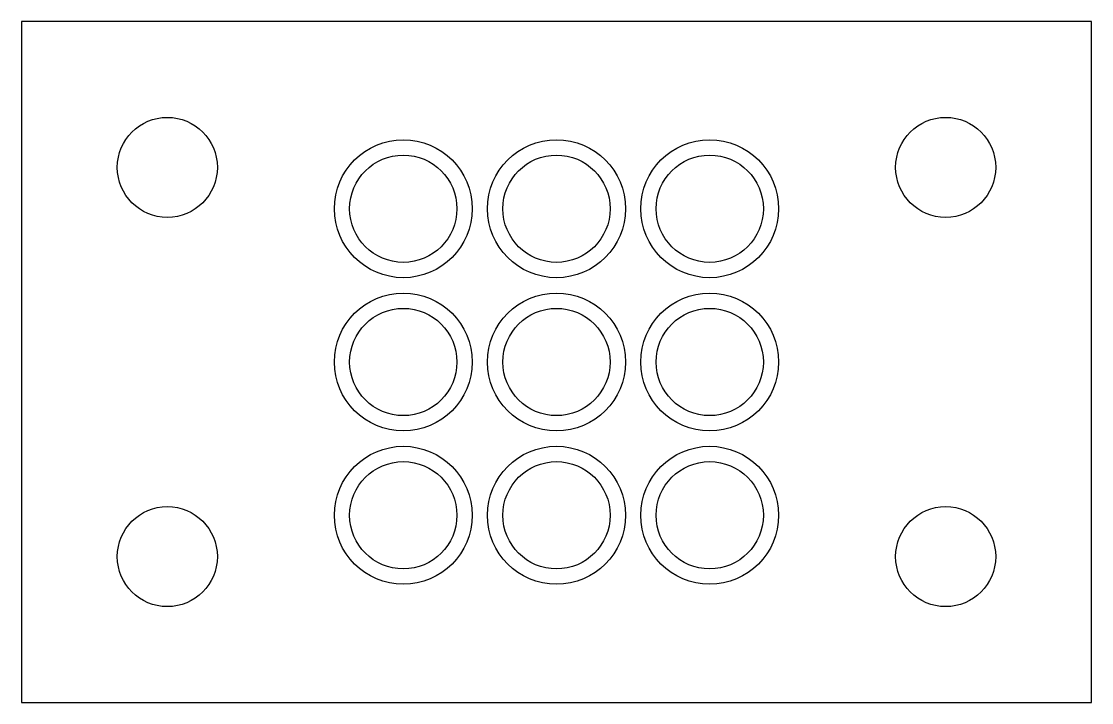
# Model space of a CAD drawing. Header units: millimetres. Extents: x 0 to 69.8, y 0 to 44.5.
import ezdxf

# ---------------------------------------------------------------- set-up
doc = ezdxf.new("R2010")
doc.units = ezdxf.units.MM

msp = doc.modelspace()

# ---------------------------------------------------------------- linework, layer by layer
at = {"color": 7, "linetype": 'Continuous', "lineweight": 25}
for p, q in [((69.85, 44.45), (0, 44.45)), ((0, 44.45), (0, 0)), ((69.85, 0), (69.85, 44.45)), ((0, 0), (69.85, 0))]:
    msp.add_line(p, q, dxfattribs=at)
for centre, radius in [((9.525, 34.925), 3.264), ((60.325, 34.925), 3.264), ((24.925, 32.225), 4.5), ((34.925, 32.225), 4.5), ((44.925, 32.225), 4.5), ((24.925, 32.225), 3.5), ((34.925, 32.225), 3.5), ((44.925, 32.225), 3.5), ((24.925, 22.225), 4.5), ((34.925, 22.225), 4.5), ((44.925, 22.225), 4.5), ((24.925, 22.225), 3.5), ((34.925, 22.225), 3.5), ((44.925, 22.225), 3.5), ((24.925, 12.225), 4.5), ((34.925, 12.225), 4.5), ((44.925, 12.225), 4.5), ((24.925, 12.225), 3.5), ((34.925, 12.225), 3.5), ((44.925, 12.225), 3.5), ((9.525, 9.525), 3.264), ((60.325, 9.525), 3.264)]:
    msp.add_circle(centre, radius, dxfattribs=at)

doc.saveas('drawing.dxf')
